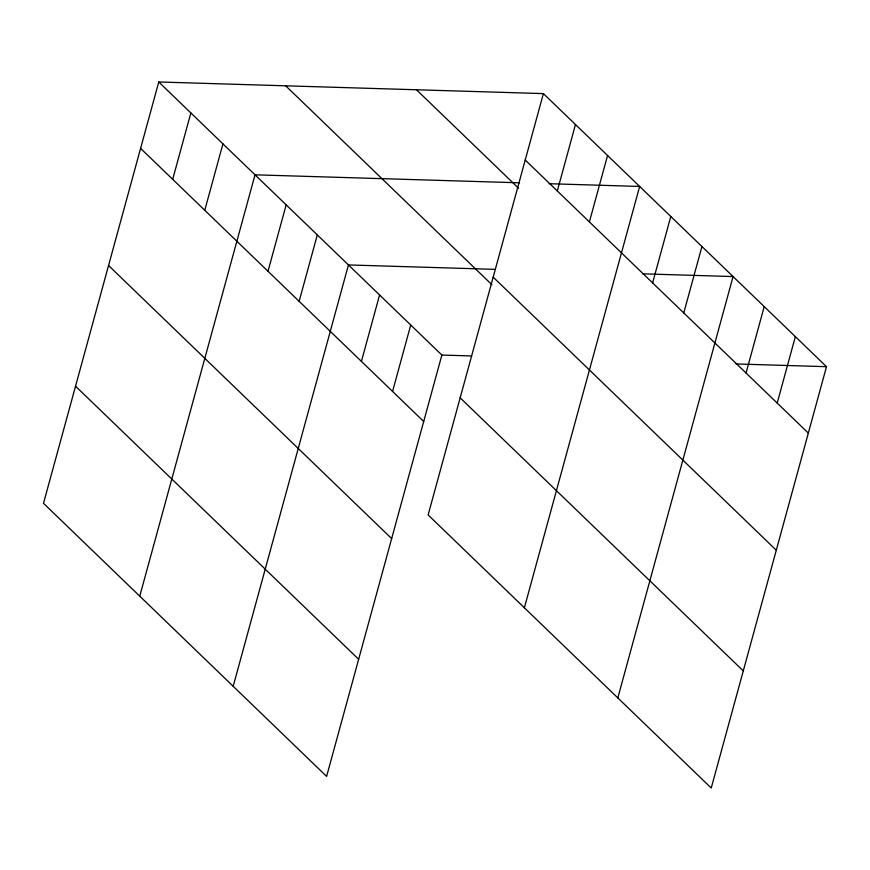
<?xml version="1.0" encoding="UTF-8"?>
<svg xmlns="http://www.w3.org/2000/svg" width="870" height="870" viewBox="0 0 870 870"><rect width="100%" height="100%" fill="white"/><g stroke="black" fill="none" stroke-linecap="round" stroke-linejoin="round"><path stroke-width="1.3" d="M158.764 81.976L43.5 503.317L326.609 776.399L441.873 355.058L158.764 81.976L543.391 93.601L826.5 366.683L711.236 788.024L428.127 514.942L543.391 93.601M172.684 179.34L190.856 112.926M204.765 210.29L222.937 143.876M139.755 596.168L255.03 174.816L519.477 182.809M267.993 271.277L286.165 204.863M299.139 301.314L317.311 234.9M233.182 686.289L348.446 264.937L495.389 269.374M361.42 361.398L379.592 294.974M392.566 391.435L410.738 325.01M557.311 190.965L575.472 124.551M589.392 221.915L607.564 155.502M524.382 607.793L639.646 186.452L549.177 183.711M652.62 282.902L670.792 216.489M683.766 312.939L701.938 246.525M617.809 697.914L733.073 276.562L642.604 273.832M746.047 373.023L764.219 306.599M777.193 403.06L795.354 336.636M441.873 355.058L471.583 355.95M736.031 363.943L826.5 366.683M525.219 160.015L808.328 433.097M416.469 89.762L518.563 188.246M493.181 277.149L776.29 550.221M285.697 85.815L491.92 284.729M460.165 397.818L743.274 670.9M140.603 148.389L423.701 421.471M108.554 265.513L391.663 538.595M75.538 386.193L358.647 659.275"/></g></svg>
